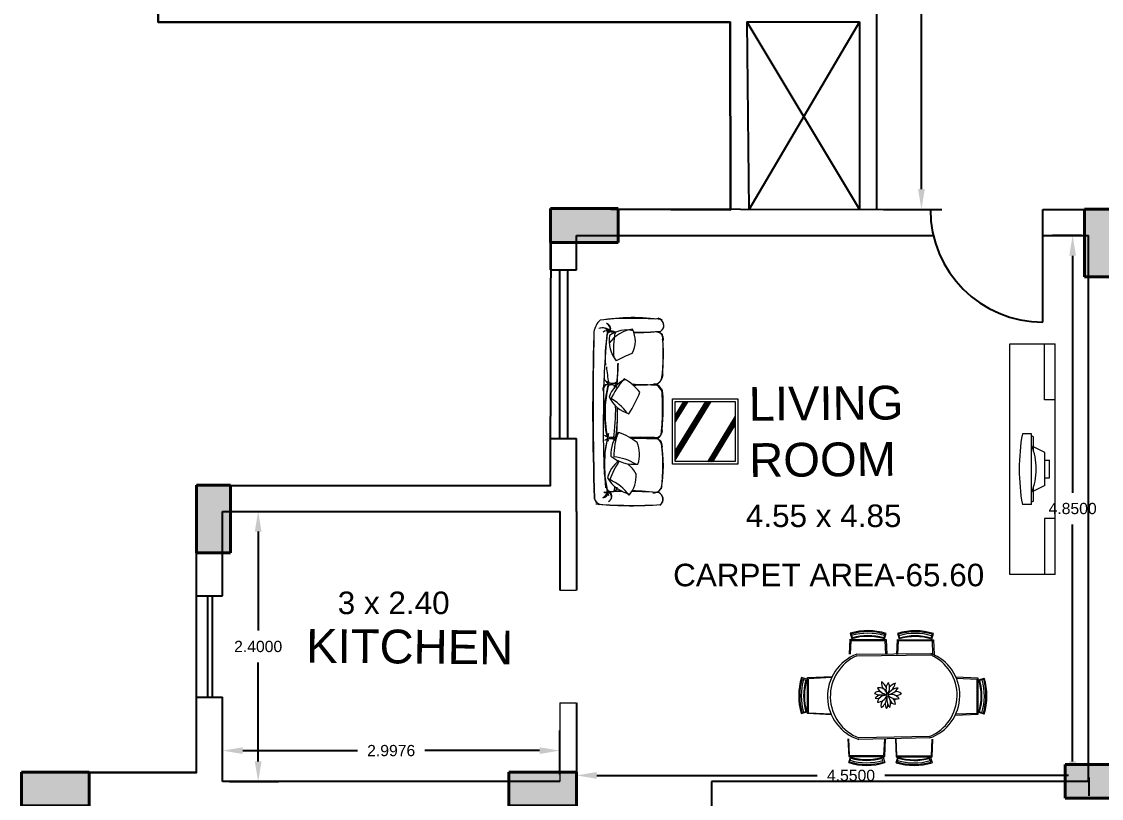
# Model space of a CAD drawing. Header units: millimetres. Extents: x 90 to 321, y 179 to 304.
# Drawn here: x 175.78 to 185.37, y 221.24 to 228.14 of the extents above; entities that cross this region are included whole.
import ezdxf

# ---------------------------------------------------------------- set-up
doc = ezdxf.new("R2010")
doc.units = ezdxf.units.MM
for name, color, linetype, lineweight in [('COLUMN', 7, 'Continuous', 40), ('finiture', 7, 'Continuous', 20), ('funiture', 7, 'Continuous', 20), ('text', 7, 'Continuous', 5)]:
    doc.layers.add(name, color=color, linetype=linetype, lineweight=lineweight)
doc.layers.add('window', color=150, linetype='Continuous')
doc.styles.get("Standard").update_dxf_attribs({"font": 'arial.ttf'})
doc.dimstyles.get("Standard").update_dxf_attribs({"dimtxt": 0.18, "dimasz": 0.18, "dimexe": 0.18, "dimexo": 0.0625, "dimgap": 0.09, "dimtad": 0, "dimtih": 1, "dimtoh": 1, "dimdec": 4, "dimzin": 0, "dimdsep": 46, "dimtxsty": 'Standard', "dimcen": 0.09, "dimadec": 0, "dimazin": 0, "dimtfac": 1, "dimtdec": 4, "dimtofl": 0, "dimtmove": 0, "dimatfit": 3, "dimfxl": 1, "dimtolj": 1, "dimtzin": 0, "dimarcsym": 0})

# ---------------------------------------------------------------- blocks, each defined once
blk = doc.blocks.new('*D124')
at = {"color": 0, "lineweight": -2, "transparency": 16777216}
for p, q in [((177.6286, 223.7888), (178.063, 223.7888)), ((177.883, 223.6088), (177.883, 222.7299)), ((177.883, 221.5688), (177.883, 222.4478)), ((177.6286, 221.3888), (178.063, 221.3888))]:
    blk.add_line(p, q, dxfattribs=at)
at = {"color": 0, "transparency": 16777216}
for points in [[(177.853, 223.6088), (177.913, 223.6088), (177.883, 223.7888)], [(177.853, 221.5688), (177.913, 221.5688), (177.883, 221.3888)]]:
    blk.add_solid(points, dxfattribs=at)
at = {"layer": 'Defpoints', "color": 0, "transparency": 16777216}
for p in [(177.5661, 223.7888), (177.883, 223.7888), (177.5661, 221.3888)]:
    blk.add_point(p, dxfattribs=at)
at = {"color": 0, "transparency": 16777216, "insert": (177.883, 222.5888), "char_height": 0.1, "attachment_point": 5}
blk.add_mtext('\\A1;2.4000', dxfattribs=at)
blk = doc.blocks.new('*D94')
at = {"color": 0, "lineweight": -2, "transparency": 16777216}
for p, q in [((177.5661, 221.4513), (177.5661, 221.8441)), ((180.5637, 221.4518), (180.5637, 221.8441)), ((177.7461, 221.6641), (178.7665, 221.6641)), ((180.3837, 221.6641), (179.3633, 221.6641))]:
    blk.add_line(p, q, dxfattribs=at)
at = {"color": 0, "transparency": 16777216}
for points in [[(177.7461, 221.6941), (177.7461, 221.6341), (177.5661, 221.6641)], [(180.3837, 221.6941), (180.3837, 221.6341), (180.5637, 221.6641)]]:
    blk.add_solid(points, dxfattribs=at)
at = {"layer": 'Defpoints', "color": 0, "transparency": 16777216}
for p in [(180.5637, 221.6641), (177.5661, 221.3888), (180.5637, 221.3893)]:
    blk.add_point(p, dxfattribs=at)
at = {"color": 0, "transparency": 16777216, "insert": (179.0649, 221.6641), "char_height": 0.1, "attachment_point": 5}
blk.add_mtext('\\A1;2.9976', dxfattribs=at)
blk = doc.blocks.new('*D125')
at = {"color": 0, "lineweight": -2, "transparency": 16777216}
for p, q in [((185.1989, 226.2388), (184.9388, 226.2388)), ((185.1188, 226.0588), (185.1188, 223.9549)), ((185.1188, 221.5688), (185.1188, 223.6728)), ((185.1989, 221.3888), (184.9388, 221.3888))]:
    blk.add_line(p, q, dxfattribs=at)
at = {"color": 0, "transparency": 16777216}
for points in [[(185.0888, 226.0588), (185.1488, 226.0588), (185.1188, 226.2388)], [(185.0888, 221.5688), (185.1488, 221.5688), (185.1188, 221.3888)]]:
    blk.add_solid(points, dxfattribs=at)
at = {"layer": 'Defpoints', "color": 0, "transparency": 16777216}
for p in [(185.1188, 226.2388), (185.2614, 226.2388), (185.2614, 221.3888)]:
    blk.add_point(p, dxfattribs=at)
at = {"color": 0, "transparency": 16777216, "insert": (185.1188, 223.8138), "char_height": 0.1, "attachment_point": 5}
blk.add_mtext('\\A1;4.8500', dxfattribs=at)
blk = doc.blocks.new('*D95')
at = {"color": 0, "lineweight": -2, "transparency": 16777216}
for p, q in [((180.7114, 221.8898), (180.7114, 221.2639)), ((180.8914, 221.4439), (182.8505, 221.4439)), ((185.0814, 221.4439), (183.4493, 221.4439)), ((185.2614, 221.4256), (185.2614, 221.2639))]:
    blk.add_line(p, q, dxfattribs=at)
at = {"color": 0, "transparency": 16777216}
for points in [[(180.8914, 221.4739), (180.8914, 221.4139), (180.7114, 221.4439)], [(185.0814, 221.4739), (185.0814, 221.4139), (185.2614, 221.4439)]]:
    blk.add_solid(points, dxfattribs=at)
at = {"layer": 'Defpoints', "color": 0, "transparency": 16777216}
for p in [(180.7114, 221.9523), (185.2614, 221.4881), (185.2614, 221.4439)]:
    blk.add_point(p, dxfattribs=at)
at = {"color": 0, "transparency": 16777216, "insert": (183.1499, 221.4439), "char_height": 0.1, "attachment_point": 5}
blk.add_mtext('\\A1;4.5500', dxfattribs=at)
blk = doc.blocks.new('*D101')
at = {"color": 0, "lineweight": -2, "transparency": 16777216}
for p, q in [((183.4381, 233.0414), (183.9557, 233.0414)), ((183.7757, 232.8614), (183.7757, 229.8922)), ((183.7757, 226.6511), (183.7757, 229.6203)), ((183.4381, 226.4711), (183.9557, 226.4711))]:
    blk.add_line(p, q, dxfattribs=at)
at = {"color": 0, "transparency": 16777216}
for points in [[(183.7457, 232.8614), (183.8057, 232.8614), (183.7757, 233.0414)], [(183.7457, 226.6511), (183.8057, 226.6511), (183.7757, 226.4711)]]:
    blk.add_solid(points, dxfattribs=at)
at = {"layer": 'Defpoints', "color": 0, "transparency": 16777216}
for p in [(183.3756, 233.0414), (183.3756, 226.4711), (183.7757, 226.4711)]:
    blk.add_point(p, dxfattribs=at)
at = {"color": 0, "transparency": 16777216, "insert": (183.7757, 229.7563), "char_height": 0.09, "attachment_point": 5}
blk.add_mtext('\\A1;6.55', dxfattribs=at)
blk = doc.blocks.new('ht')
h = blk.add_hatch(color=256)
h.dxf.hatch_style = 1
h.paths.add_polyline_path([(-0.879, 1.0579), (-1.179, 1.0579), (-1.179, 0.4579), (-0.879, 0.4579)])
for p, q in [((-1.179, 1.0579), (-0.879, 1.0579)), ((-1.179, 0.4579), (-1.179, 1.0579)), ((-0.879, 1.0579), (-0.879, 0.4579)), ((-0.879, 0.4579), (-1.179, 0.4579))]:
    blk.add_line(p, q)

msp = doc.modelspace()

# ---------------------------------------------------------------- linework, layer by layer
at = {"color": 7}
for p, q in [((176.99562, 231.53532), (176.99562, 228.13487)), ((176.99562, 228.13487), (182.07562, 228.13487))]:
    msp.add_line(p, q, dxfattribs=at)
for p, q in [((183.37563, 230.09684), (183.37563, 226.46896)), ((182.07562, 228.13507), (182.07996, 226.46549)), ((182.22562, 228.13526), (183.22562, 228.13651)), ((182.22562, 228.13526), (182.24201, 226.46591)), ((182.22562, 228.13526), (183.22566, 226.46849)), ((183.22562, 228.13651), (182.24201, 226.46591)), ((183.22562, 228.13651), (183.22562, 227.53923)), ((183.22562, 228.13651), (183.22566, 226.46849)), ((180.48137, 225.93545), (180.48137, 226.47584)), ((180.48137, 226.47584), (183.85488, 226.46968)), ((184.85488, 226.46968), (185.4899, 226.46881)), ((184.85488, 225.46968), (184.85488, 226.46968)), ((185.89639, 226.46968), (185.26137, 226.46881)), ((180.71137, 226.23881), (183.88189, 226.23881)), ((180.71137, 225.93545), (180.71137, 226.23881)), ((184.85488, 226.23881), (185.26137, 226.23881)), ((185.26137, 221.38881), (185.26137, 226.23881)), ((180.48137, 224.01877), (180.48137, 224.43542)), ((180.71137, 223.78881), (180.71137, 224.43542)), ((177.33612, 223.03891), (177.33612, 224.01807)), ((177.33612, 224.01807), (180.48137, 224.01807)), ((177.56612, 223.03881), (177.56612, 223.78881)), ((177.56612, 223.78881), (180.56612, 223.78881)), ((180.56474, 223.08881), (180.56612, 223.78881)), ((180.71137, 223.78881), (180.71137, 223.08881)), ((177.33612, 221.46881), (177.33612, 222.13891)), ((177.56612, 221.38881), (177.56612, 222.13891)), ((180.71137, 222.08881), (180.71137, 221.08374)), ((177.33612, 221.46881), (175.78137, 221.47117)), ((175.78137, 221.47117), (175.78137, 220.54435)), ((180.56375, 221.38881), (177.56612, 221.38881)), ((181.91137, 221.38881), (181.91137, 221.15563)), ((185.26137, 221.38881), (181.91137, 221.38881))]:
    msp.add_line(p, q)
at = {"color": 244, "true_color": 0x991b1e}
msp.add_lwpolyline([(188.67736, 217.01232), (182.05899, 217.00026), (182.06383, 216.01691), (177.21137, 216.01027), (177.21137, 217.3396), (175.78137, 217.3396), (175.78137, 221.47117), (177.33612, 221.46881), (177.33612, 224.01807), (180.48137, 224.01807), (180.48585, 226.47583), (182.07996, 226.46549), (182.07562, 228.13487), (176.99562, 228.13487), (176.99562, 231.53532)], dxfattribs=at)
msp.add_arc((184.85488, 226.46968), 1, 180, 270)
at = {"layer": 'finiture'}
for p, q in [((181.56363, 224.78735), (182.14407, 224.78735)), ((181.56363, 224.20691), (181.56363, 224.78735)), ((182.14407, 224.78735), (182.14407, 224.20691)), ((181.69931, 224.76348), (181.58722, 224.58445)), ((181.58722, 224.24506), (181.9081, 224.76348)), ((181.58726, 224.76373), (182.12045, 224.76373)), ((181.58726, 224.23053), (181.58726, 224.76373)), ((181.66199, 224.76348), (181.58726, 224.64412)), ((181.66732, 224.76348), (181.58726, 224.6356)), ((181.67265, 224.76348), (181.58726, 224.62709)), ((181.67798, 224.76348), (181.58726, 224.61857)), ((181.68332, 224.76348), (181.58726, 224.61005)), ((181.68865, 224.76348), (181.58726, 224.60154)), ((181.69398, 224.76348), (181.58726, 224.59302)), ((181.58726, 224.32265), (181.86011, 224.76348)), ((181.58726, 224.31403), (181.86545, 224.76348)), ((181.58726, 224.30542), (181.87078, 224.76348)), ((181.58726, 224.2968), (181.87611, 224.76348)), ((181.58726, 224.28819), (181.88144, 224.76348)), ((181.58726, 224.27957), (181.88677, 224.76348)), ((181.58726, 224.27096), (181.89211, 224.76348)), ((181.58726, 224.26235), (181.89744, 224.76348)), ((181.58726, 224.25373), (181.90277, 224.76348)), ((182.12045, 224.76373), (182.12045, 224.23053)), ((182.12045, 224.63485), (181.87513, 224.2301)), ((182.12045, 224.62429), (181.88153, 224.2301)), ((182.12045, 224.61374), (181.88792, 224.2301)), ((182.12045, 224.60318), (181.89432, 224.2301)), ((182.12045, 224.59262), (181.90072, 224.2301)), ((182.12045, 224.58207), (181.90712, 224.2301)), ((182.12045, 224.57151), (181.91352, 224.2301)), ((182.12046, 224.56097), (181.91992, 224.2301)), ((182.14407, 224.20691), (181.56363, 224.20691)), ((182.12045, 224.23053), (181.58726, 224.23053))]:
    msp.add_line(p, q, dxfattribs=at)
at = {"layer": 'funiture'}
for p, q in [((184.55971, 223.22842), (184.55971, 225.2767)), ((184.55971, 225.2767), (184.96316, 225.2767)), ((184.87006, 224.78014), (184.87006, 225.2767)), ((184.96316, 223.22842), (184.96316, 225.2767)), ((184.96316, 224.78014), (184.87006, 224.78014)), ((184.75496, 224.47883), (184.67221, 224.47883)), ((184.75496, 223.84939), (184.75496, 224.47883)), ((184.77016, 224.45146), (184.75496, 224.45893)), ((184.77016, 224.3325), (184.77016, 224.45146)), ((184.8715, 224.31292), (184.77016, 224.36275)), ((184.8715, 224.0181), (184.8715, 224.31292)), ((184.87126, 224.24498), (184.91264, 224.24498)), ((184.91264, 224.08604), (184.91264, 224.24498)), ((181.00816, 224.11161), (181.00816, 224.11161)), ((181.24009, 224.18958), (181.24009, 224.18958)), ((184.8715, 224.0181), (184.77016, 223.96827)), ((184.8715, 224.08604), (184.91264, 224.08604)), ((181.08977, 223.94194), (181.08977, 223.94194)), ((181.12993, 223.95241), (181.12993, 223.95241)), ((181.14065, 223.95342), (181.14065, 223.95342)), ((181.45033, 223.98172), (181.45033, 223.98172)), ((181.45326, 223.94124), (181.45326, 223.94124)), ((181.45326, 223.94124), (181.45326, 223.94124)), ((184.77016, 223.87956), (184.77016, 223.99851)), ((184.75496, 223.84939), (184.67221, 223.84939)), ((184.77016, 223.87956), (184.75496, 223.87208)), ((184.87006, 223.72497), (184.87006, 223.22842)), ((184.96316, 223.72497), (184.87006, 223.72497)), ((184.96316, 223.22842), (184.55971, 223.22842)), ((183.14363, 222.70679), (183.15758, 222.65754)), ((183.15091, 222.69953), (183.16077, 222.6655)), ((183.45043, 222.69953), (183.44057, 222.6655)), ((183.44809, 222.65584), (183.46262, 222.70492)), ((183.56331, 222.70556), (183.57727, 222.65631)), ((183.57059, 222.6983), (183.58045, 222.66427)), ((183.87011, 222.6983), (183.86025, 222.66427)), ((183.86777, 222.6546), (183.88231, 222.70368)), ((183.13633, 222.52031), (183.143, 222.65266)), ((183.14839, 222.64284), (183.14294, 222.52029)), ((183.143, 222.65266), (183.46262, 222.65078)), ((183.14839, 222.64284), (183.45295, 222.64284)), ((183.45844, 222.51937), (183.45295, 222.64284)), ((183.46262, 222.65078), (183.46769, 222.51934)), ((183.55602, 222.51908), (183.56268, 222.65142)), ((183.56807, 222.64161), (183.56262, 222.51906)), ((183.56268, 222.65142), (183.8823, 222.64955)), ((183.56807, 222.64161), (183.87263, 222.64161)), ((183.87812, 222.51813), (183.87263, 222.64161)), ((183.8823, 222.64955), (183.88737, 222.51811)), ((183.20112, 222.50595), (183.85794, 222.51347)), ((183.20117, 222.52012), (183.85798, 222.52764)), ((182.75883, 222.29838), (182.70975, 222.31291)), ((182.71514, 222.30072), (182.74917, 222.29086)), ((182.76201, 221.99329), (182.76389, 222.31291)), ((182.76389, 222.31291), (182.98285, 222.32135)), ((182.97842, 222.31242), (182.77183, 222.30324)), ((182.77183, 221.99868), (182.77183, 222.30324)), ((184.27998, 222.30846), (184.08113, 222.31729)), ((184.08522, 222.30823), (184.27198, 222.29883)), ((184.27019, 221.99427), (184.27198, 222.29883)), ((184.27998, 221.98883), (184.27998, 222.30846)), ((184.28495, 222.2939), (184.33411, 222.30814)), ((184.32866, 222.29598), (184.29457, 222.28632)), ((182.70788, 221.99392), (182.75713, 222.00787)), ((182.71514, 222.00119), (182.74917, 222.01106)), ((182.97856, 221.98239), (182.76201, 221.99329)), ((182.77183, 221.99868), (182.97517, 221.98964)), ((184.07301, 221.97963), (184.27998, 221.98883)), ((184.27019, 221.99427), (184.0767, 221.98681)), ((184.33411, 221.98914), (184.28495, 222.00338)), ((184.3269, 221.99646), (184.29292, 222.00652)), ((183.12278, 221.76939), (183.1298, 221.61149)), ((183.13525, 221.62127), (183.12954, 221.76937)), ((183.84721, 221.77671), (183.2203, 221.76359)), ((183.84725, 221.79088), (183.22034, 221.77776)), ((183.4473, 221.76844), (183.43981, 221.61948)), ((183.44943, 221.61149), (183.4564, 221.76841)), ((183.54404, 221.76815), (183.55106, 221.61025)), ((183.5565, 221.62003), (183.55079, 221.76813)), ((183.86856, 221.7672), (183.86106, 221.61824)), ((183.87069, 221.61025), (183.87766, 221.76717)), ((183.1298, 221.61149), (183.44943, 221.61149)), ((183.13011, 221.55735), (183.14436, 221.60651)), ((183.13525, 221.62127), (183.43981, 221.61948)), ((183.43487, 221.60651), (183.44911, 221.55735)), ((183.55106, 221.61025), (183.87069, 221.61025)), ((183.55137, 221.55611), (183.56561, 221.60528)), ((183.5565, 221.62003), (183.86106, 221.61824)), ((183.85613, 221.60528), (183.87037, 221.55611)), ((183.13743, 221.56456), (183.14749, 221.59854)), ((183.43695, 221.5628), (183.42729, 221.59689)), ((183.55869, 221.56333), (183.56875, 221.5973)), ((183.85821, 221.56157), (183.84855, 221.59566))]:
    msp.add_line(p, q, dxfattribs=at)
msp.add_circle((183.47282, 222.15752), 0.00974, dxfattribs=at)
for centre, radius, start, end in [((181.00459, 225.37008), 0.14046, 123.997674, 123.997674), ((181.0361, 225.35834), 0.17183, 131.289624, 171.345052), ((181.21141, 223.72315), 1.78632, 81.648597, 99.365939), ((181.22304, 222.59967), 2.90336, 86.311938, 95.937297), ((180.94482, 225.39643), 0.0689, 350.131628, 62.156742), ((180.9697, 225.41274), 0.04521, 312.37114, 80.708376), ((181.42877, 225.44082), 0.05931, 287.157157, 108.658802), ((181.415, 225.43568), 0.07162, 337.327698, 71.293422), ((202.21132, 224.69582), 21.35657, 178.230981, 182.12087), ((208.33212, 224.74085), 27.47342, 178.65818, 181.748304), ((180.9381, 225.35199), 0.06688, 23.275302, 115.128481), ((180.94367, 225.31248), 0.10567, 48.865166, 108.752733), ((180.98427, 225.34007), 0.05337, 65.553922, 132.279722), ((187.32175, 224.71324), 6.37186, 174.009879, 180.362477), ((182.02206, 225.16529), 1.05592, 166.530104, 184.283336), ((181.02217, 225.33988), 0.04547, 54.638161, 174.490556), ((181.21344, 228.01721), 2.64064, 264.934707, 266.633656), ((181.29692, 225.30893), 0.2969, 171.841799, 217.796283), ((181.25704, 225.08801), 0.32242, 98.826501, 142.55247), ((181.15624, 225.13494), 0.26492, 77.4168, 125.334638), ((181.02983, 225.35011), 0.03997, 48.86776, 127.75013), ((181.22488, 228.58939), 3.20953, 266.21085, 267.15314), ((181.98891, 225.22458), 0.9494, 170.668147, 184.090853), ((178.19433, 225.20493), 2.86933, 3.251205, 3.385688), ((181.00558, 225.3001), 0.22836, 331.877305, 27.805752), ((181.22488, 228.58939), 3.20953, 269.90481, 274.197289), ((181.21344, 228.01721), 2.64064, 270.158455, 275.257759), ((181.41449, 225.31507), 0.06906, 353.403708, 92.342062), ((181.43185, 225.33253), 0.04783, 338.988512, 99.738311), ((179.8813, 225.19038), 1.60253, 351.840286, 6.292226), ((178.32154, 225.16958), 3.16073, 356.748165, 3.461953), ((182.06175, 223.11163), 2.24956, 112.332176, 116.377441), ((182.16057, 225.16498), 1.18684, 184.518329, 191.428036), ((179.22242, 225.15277), 1.86114, 353.27484, 358.472368), ((177.55687, 225.14752), 3.52352, 356.351928, 359.325729), ((181.02811, 225.00556), 0.08386, 203.683964, 245.068891), ((181.13568, 225.07983), 0.21365, 210.351094, 228.676127), ((181.65467, 224.49386), 0.70156, 137.723184, 155.918472), ((180.87341, 224.51729), 0.51952, 39.433701, 59.693151), ((181.38159, 225.0084), 0.09729, 291.129366, 349.267401), ((181.39391, 225.003), 0.08583, 289.991025, 359.743786), ((180.9899, 224.87191), 0.04521, 69.888063, 198.225299), ((181.01586, 224.85738), 0.0689, 107.648551, 179.673665), ((181.8696, 224.66265), 0.9115, 163.251273, 195.452892), ((182.00054, 224.65676), 1.0361, 165.320051, 193.575429), ((181.02992, 224.98137), 0.05618, 220.592841, 326.369768), ((181.02341, 224.84747), 0.06474, 48.155915, 121.906607), ((181.02564, 224.86595), 0.04855, 26.075203, 137.376664), ((181.03047, 224.99533), 0.06934, 235.424035, 310.753986), ((181.2499, 224.71647), 0.26492, 113.230087, 160.54994), ((181.46825, 231.05593), 6.14252, 266.074695, 266.44009), ((179.0723, 224.69744), 1.987, 5.567962, 6.179548), ((178.19433, 225.20493), 2.86933, 354.357682, 354.485987), ((181.1289, 230.1958), 5.28598, 269.201783, 269.352457), ((179.28296, 224.6761), 1.7927, 7.255451, 7.636297), ((178.83328, 224.67148), 2.24332, 5.989361, 6.368731), ((181.46825, 231.05593), 6.14252, 267.521884, 269.64311), ((181.1289, 230.1958), 5.28598, 270.911342, 273.120708), ((181.38357, 224.83095), 0.09234, 349.124181, 80.327743), ((181.34119, 224.80013), 0.13907, 356.832129, 61.172493), ((179.27099, 224.70031), 2.20508, 354.023994, 4.593662), ((179.28227, 224.7021), 2.19884, 355.178049, 4.312821), ((181.2645, 224.93974), 0.2969, 207.057102, 252.987399), ((180.82904, 224.43481), 0.40184, 34.348747, 64.099489), ((180.2393, 225.25173), 1.11156, 327.582351, 338.66291), ((187.22457, 224.52133), 6.27638, 178.616017, 184.787679), ((179.0723, 224.69744), 1.987, 352.293499, 0.805094), ((179.28296, 224.6761), 1.7927, 351.713919, 1.112962), ((178.83328, 224.67148), 2.24332, 354.570655, 0.987512), ((182.04524, 224.20488), 1.08586, 165.254214, 194.745786), ((181.30358, 224.30013), 0.287, 138.488466, 183.949244), ((181.80179, 224.25294), 0.76003, 161.559907, 178.496642), ((180.8448, 223.862), 0.67401, 52.915524, 68.787417), ((181.40968, 224.49765), 0.06001, 268.177179, 16.556302), ((181.41402, 224.50512), 0.06055, 264.890846, 11.571049), ((181.87572, 224.19922), 0.92066, 163.461738, 194.625463), ((181.02633, 224.56832), 0.12196, 237.29748, 293.552693), ((181.0129, 224.34639), 0.08846, 67.525094, 125.825093), ((181.02397, 224.59652), 0.14839, 247.157097, 285.952058), ((181.01729, 224.37617), 0.0601, 41.914061, 132.043304), ((181.27598, 221.66935), 2.77727, 94.633738, 94.634469), ((181.67375, 224.26819), 0.63656, 162.536245, 166.476028), ((179.35294, 224.18913), 1.72875, 8.195211, 8.89374), ((181.27598, 221.66935), 2.77727, 86.712699, 91.920181), ((745.895, 31891.88434), 31672.47907, 268.978392993, 268.978805768), ((180.98809, 224.29544), 0.28303, 342.156249, 21.612665), ((181.38239, 224.35172), 0.09368, 6.634058, 83.41329), ((181.40406, 224.36924), 0.0684, 0.159323, 76.603458), ((180.29853, 224.19949), 1.18428, 349.583303, 9.945699), ((179.89784, 224.19782), 1.58118, 352.449027, 7.913087), ((181.2589, 224.01298), 0.28265, 127.638492, 165.133466), ((181.70834, 223.81074), 0.74851, 145.518294, 159.680865), ((181.22204, 224.52839), 0.32164, 230.456405, 276.329837), ((181.00632, 223.83902), 0.43532, 57.748051, 85.295094), ((180.69204, 223.75028), 0.6638, 34.099747, 43.95381), ((180.9633, 224.10883), 0.27874, 320.89951, 2.796888), ((181.25539, 224.25167), 0.31676, 211.640628, 257.51406), ((180.83531, 223.67756), 0.42873, 36.57589, 66.479316), ((179.23942, 224.19729), 1.82217, 352.552793, 354.067971), ((179.35294, 224.18913), 1.72875, 353.014862, 353.889061), ((178.58539, 224.17782), 2.49406, 355.544027, 356.003541), ((181.39491, 224.03147), 0.07779, 265.025318, 349.024409), ((181.40215, 224.0293), 0.07202, 267.501458, 340.177188), ((180.93711, 223.91945), 0.06915, 191.66725, 266.009143), ((180.92366, 223.96864), 0.0603, 292.178372, 358.816044), ((180.95097, 223.95236), 0.03982, 263.441541, 1.989199), ((180.9721, 223.9901), 0.03409, 236.414353, 315.606226), ((181.19023, 222.1168), 1.85428, 92.429531, 97.016384), ((181.02382, 224.01611), 0.05291, 207.076642, 334.825805), ((181.16293, 219.80973), 4.15617, 90.602654, 92.492656), ((180.97699, 223.91923), 0.0451, 292.407835, 75.218638), ((180.97492, 223.9243), 0.05058, 292.389763, 47.686567), ((181.03112, 224.00602), 0.04191, 279.690566, 343.228765), ((181.16293, 219.80973), 4.15617, 86.040797, 89.454489), ((181.19023, 222.1168), 1.85428, 82.116046, 89.525598), ((181.411, 223.89627), 0.06777, 306.098427, 66.31875), ((181.41769, 223.89638), 0.06318, 312.005006, 64.81273), ((180.93217, 223.91034), 0.06117, 187.200755, 257.129892), ((181.23506, 228.60052), 4.75828, 265.76334, 271.747183), ((181.20535, 227.11266), 3.27315, 264.723562, 274.465872), ((183.30006, 222.18368), 0.546, 72.678032, 106.64858), ((183.30067, 222.18266), 0.53813, 73.841025, 106.158975), ((183.30067, 222.18266), 0.52396, 73.841025, 106.158975), ((183.30006, 222.18368), 0.49482, 72.592558, 106.734054), ((183.30067, 222.18266), 0.5027, 73.841025, 106.158975), ((183.71974, 222.18244), 0.546, 72.678032, 106.64858), ((183.72035, 222.18143), 0.53813, 73.841025, 106.158975), ((183.72035, 222.18143), 0.52396, 73.841025, 106.158975), ((183.71974, 222.18244), 0.49482, 72.592558, 106.734054), ((183.72035, 222.18143), 0.5027, 73.841025, 106.158975), ((183.34117, 222.14516), 0.40025, 110.474664, 252.4231), ((183.35957, 222.14578), 0.39348, 113.745745, 249.277868), ((183.71782, 222.15411), 0.39896, 288.924433, 69.432213), ((183.70023, 222.15443), 0.39215, 292.01937, 66.286024), ((183.23099, 222.15035), 0.546, 162.678032, 196.64858), ((183.23201, 222.15096), 0.53813, 163.841025, 196.158975), ((183.23201, 222.15096), 0.52396, 163.841025, 196.158975), ((183.23201, 222.15096), 0.5027, 163.841025, 196.158975), ((183.23099, 222.15035), 0.49482, 162.592558, 196.734054), ((183.53215, 222.27152), 0.11249, 177.393251, 210.872161), ((183.37602, 222.19942), 0.08875, 15.758675, 60.462702), ((183.81192, 222.14864), 0.49482, 342.929252, 17.070748), ((183.81092, 222.14926), 0.5027, 343.504331, 15.822282), ((183.81092, 222.14926), 0.52396, 343.504331, 15.822282), ((183.81092, 222.14926), 0.53813, 343.504331, 15.822282), ((183.81192, 222.14864), 0.546, 343.014726, 16.985274), ((183.39423, 222.14699), 0.04319, 52.204775, 145.643775), ((183.4872, 222.27918), 0.11848, 209.889648, 259.042107), ((183.40148, 222.15211), 0.07049, 12.153495, 103.683119), ((183.47282, 222.15752), 0.08036, 151.095111, 156.248048), ((183.47282, 222.15752), 0.06965, 153.314571, 154.720153), ((183.47282, 222.15752), 0.08036, 122.530534, 129.408024), ((183.47282, 222.15752), 0.06965, 123.38169, 124.449619), ((183.47282, 222.15752), 0.08036, 95.921565, 101.524498), ((183.54644, 222.21197), 0.08578, 138.627632, 211.417495), ((183.47282, 222.15752), 0.06965, 99.052492, 100.048159), ((183.39726, 222.22324), 0.09584, 324.098501, 28.096968), ((183.57602, 222.10825), 0.1123, 93.933771, 149.662561), ((183.46717, 222.27908), 0.11644, 276.612269, 329.652434), ((183.47282, 222.15752), 0.08036, 71.916384, 75.960983), ((183.5643, 222.17868), 0.08647, 103.33034, 145.54095), ((183.41254, 222.29226), 0.13445, 315.316011, 347.281463), ((183.47282, 222.15752), 0.06965, 44.984187, 48.712484), ((183.47282, 222.15752), 0.08036, 42.350769, 49.485298), ((183.55557, 222.13577), 0.05386, 39.402026, 108.955129), ((183.47282, 222.15752), 0.08036, 22.991162, 25.864953), ((183.41342, 222.29277), 0.13322, 245.684367, 287.416432), ((183.41937, 222.09174), 0.0664, 96.071198, 145.240958), ((183.37946, 222.18065), 0.05311, 254.000189, 312.304008), ((183.46002, 222.07843), 0.07726, 87.590564, 167.735997), ((183.37874, 222.19419), 0.10023, 273.583046, 333.171039), ((183.47282, 222.15752), 0.08036, 177.37997, 183.579175), ((183.47282, 222.15752), 0.08036, 199.60654, 203.250771), ((183.47282, 222.15752), 0.06965, 178.010048, 181.143711), ((183.47282, 222.15752), 0.06965, 198.736497, 199.165564), ((183.48515, 222.06369), 0.06959, 138.131601, 194.188951), ((183.47282, 222.15752), 0.08036, 224.676272, 231.515696), ((183.35514, 222.14152), 0.11364, 303.391831, 355.249308), ((183.47282, 222.15752), 0.06965, 227.877378, 230.331987), ((183.51518, 222.07512), 0.06164, 169.312804, 217.865255), ((183.58819, 222.12158), 0.12026, 167.316861, 218.102561), ((183.3999, 222.08631), 0.10143, 337.26887, 38.834952), ((183.55487, 222.23354), 0.10953, 227.712472, 281.3706), ((183.50648, 222.07848), 0.08469, 34.264205, 106.570041), ((183.54276, 222.12352), 0.04638, 190.284637, 273.341719), ((183.47282, 222.15752), 0.06965, 293.911649, 297.921492), ((183.47282, 222.15752), 0.08036, 290.720821, 300.007737), ((183.45278, 222.06426), 0.09437, 8.287405, 43.60109), ((183.47282, 222.15752), 0.06965, 325.561962, 332.955481), ((183.47282, 222.15752), 0.08036, 322.160798, 335.634038), ((183.55591, 222.21446), 0.06025, 254.028226, 312.876872), ((183.47282, 222.15752), 0.06965, 358.053735, 358.527663), ((183.47282, 222.15752), 0.08036, 354.194262, 357.683652), ((183.47282, 222.15752), 0.08036, 254.124202, 256.229517), ((183.43276, 222.06671), 0.04478, 318.929257, 14.762822), ((183.47282, 222.15752), 0.08036, 272.4675, 272.553857), ((183.28961, 222.07954), 0.49482, 252.929252, 287.070748), ((183.71087, 222.0783), 0.49482, 252.929252, 287.070748), ((183.28961, 222.07954), 0.546, 253.014726, 286.985274), ((183.29023, 222.08055), 0.53813, 253.504331, 285.822282), ((183.29023, 222.08055), 0.52396, 253.504331, 285.822282), ((183.29023, 222.08055), 0.5027, 253.504331, 285.822282), ((183.71087, 222.0783), 0.546, 253.014726, 286.985274), ((183.71149, 222.07931), 0.53813, 253.504331, 285.822282), ((183.71149, 222.07931), 0.52396, 253.504331, 285.822282), ((183.71149, 222.07931), 0.5027, 253.504331, 285.822282)]:
    msp.add_arc(centre, radius, start, end, dxfattribs=at)
for centre, major_axis, start_param, end_param in [((185.74913, 224.16411), (0, 1.41993), 1.3472923, 1.7943004), ((184.45392, 224.16551), (0, 0.43955), 4.2165256, 5.2082523)]:
    msp.add_ellipse(centre, major_axis=major_axis, ratio=0.7777778, start_param=start_param, end_param=end_param, dxfattribs=at)
at = {"layer": 'text'}
for p, q in [((180.56375, 223.08881), (180.71137, 223.08881)), ((180.56375, 222.08881), (180.71137, 222.08881)), ((180.56375, 222.08881), (180.56375, 221.38881))]:
    msp.add_line(p, q, dxfattribs=at)
at = {"layer": 'window', "color": 150, "true_color": 0x0080ff}
for p, q in [((180.48137, 225.93545), (180.71137, 225.93545)), ((180.55939, 225.93542), (180.55939, 224.43542)), ((180.63024, 225.93542), (180.63024, 224.43542)), ((180.48137, 224.43542), (180.71137, 224.43542)), ((177.33612, 223.03891), (177.56612, 223.03881)), ((177.43154, 223.03881), (177.43154, 222.13881)), ((177.47409, 223.03881), (177.47409, 222.13881)), ((177.33612, 222.13891), (177.56612, 222.13891))]:
    msp.add_line(p, q, dxfattribs=at)

# ---------------------------------------------------------------- block references
at = {"layer": 'COLUMN', "rotation": 90}
for p in [(181.53925, 227.35719), (186.11, 222.42016), (176.83925, 222.35252), (181.16925, 222.35252)]:
    msp.add_blockref('ht', p, dxfattribs=at)
at = {"layer": 'COLUMN'}
for p in [(186.40459, 225.41348), (178.51508, 222.96258)]:
    msp.add_blockref('ht', p, dxfattribs=at)

# ---------------------------------------------------------------- texts
at = {"char_height": 0.3}
for s, insert, attachment_point, rotation in [('LIVING ROOM', (182.23973, 224.89373), 1, 0.5), ('KITCHEN', (178.30826, 222.44146), 7, 359.5)]:
    msp.add_mtext_dynamic_manual_height_columns(s, width=0.0198182, gutter_width=1, heights=[0], dxfattribs=dict(at, insert=insert, attachment_point=attachment_point, rotation=rotation))
at = {"char_height": 0.2, "attachment_point": 1}
for s, insert in [('4.55 x 4.85', (182.2158, 223.84981)), ('3 x 2.40', (178.59006, 223.07657))]:
    msp.add_mtext(s, dxfattribs=dict(at, insert=insert))
at = {"color": 7, "insert": (181.56972, 223.32387), "char_height": 0.2, "attachment_point": 1}
msp.add_mtext('CARPET AREA-65.60', dxfattribs=at)

# ---------------------------------------------------------------- dimensions: what is measured, and where the dimension line sits
at = {"color": 0}
dim = msp.add_linear_dim(base=(183.77571, 226.47113), p1=(183.37562, 233.04141), p2=(183.37562, 226.47113), angle=90, text='6.55', dimstyle='Standard', override={"dimtxt": 0.09}, dxfattribs=at)
dim.commit()
dim.dimension.update_dxf_attribs({"geometry": '*D101', "text_midpoint": (183.77571, 229.75627)})
for base, p1, p2, picture, middle in [((185.11876, 226.23881), (185.26137, 221.38881), (185.26137, 226.23881), '*D125', (185.11876, 223.81381)), ((177.88305, 223.78881), (177.56612, 221.38881), (177.56612, 223.78881), '*D124', (177.88305, 222.58881))]:
    dim = msp.add_linear_dim(base=base, p1=p1, p2=p2, angle=270, dimstyle='Standard', override={"dimtxt": 0.1})
    dim.commit()
    dim.dimension.update_dxf_attribs({"geometry": picture, "text_midpoint": middle, "dimtype": 160})
dim = msp.add_linear_dim(base=(185.26137, 221.4439), p1=(180.71137, 221.95225), p2=(185.26137, 221.48812), dimstyle='Standard', override={"dimtxt": 0.1})
dim.commit()
dim.dimension.update_dxf_attribs({"geometry": '*D95', "text_midpoint": (183.14988, 221.4439), "dimtype": 160})
dim = msp.add_linear_dim(base=(180.56375, 221.66413), p1=(177.56612, 221.38881), p2=(180.56375, 221.38932), dimstyle='Standard', override={"dimtxt": 0.1})
dim.commit()
dim.dimension.update_dxf_attribs({"geometry": '*D94', "text_midpoint": (179.06493, 221.66413)})

doc.saveas('drawing.dxf')
